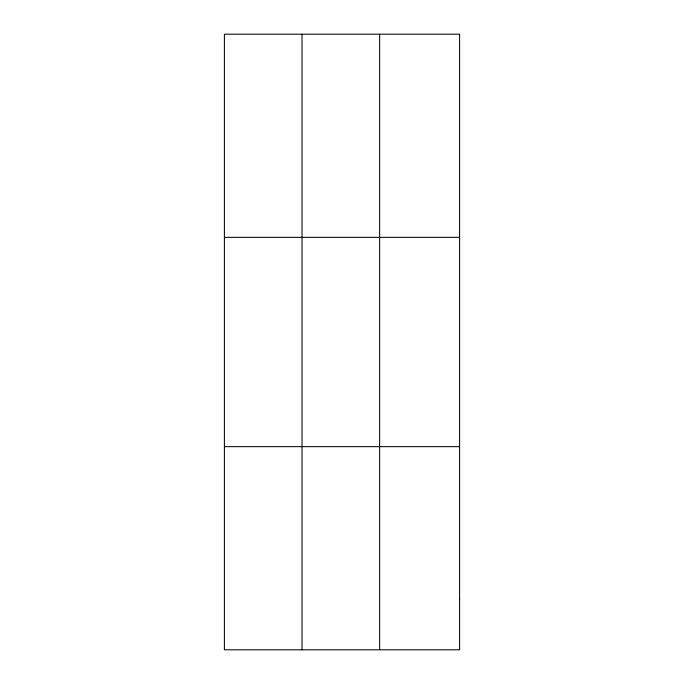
<?xml version="1.0" encoding="UTF-8"?>
<svg xmlns="http://www.w3.org/2000/svg" width="684" height="684" viewBox="0 0 684 684"><rect width="100%" height="100%" fill="white"/><g stroke="black" fill="none" stroke-linecap="round" stroke-linejoin="round"><path stroke-width="1.03" d="M302.02 34.2L302.02 649.8M379.629 34.2L379.629 649.8M224.403 237.348L459.597 237.348M224.403 446.652L459.597 446.652M459.597 599.013L459.597 649.8L224.403 649.8L224.403 34.2L459.597 34.2L459.597 599.013"/></g></svg>
